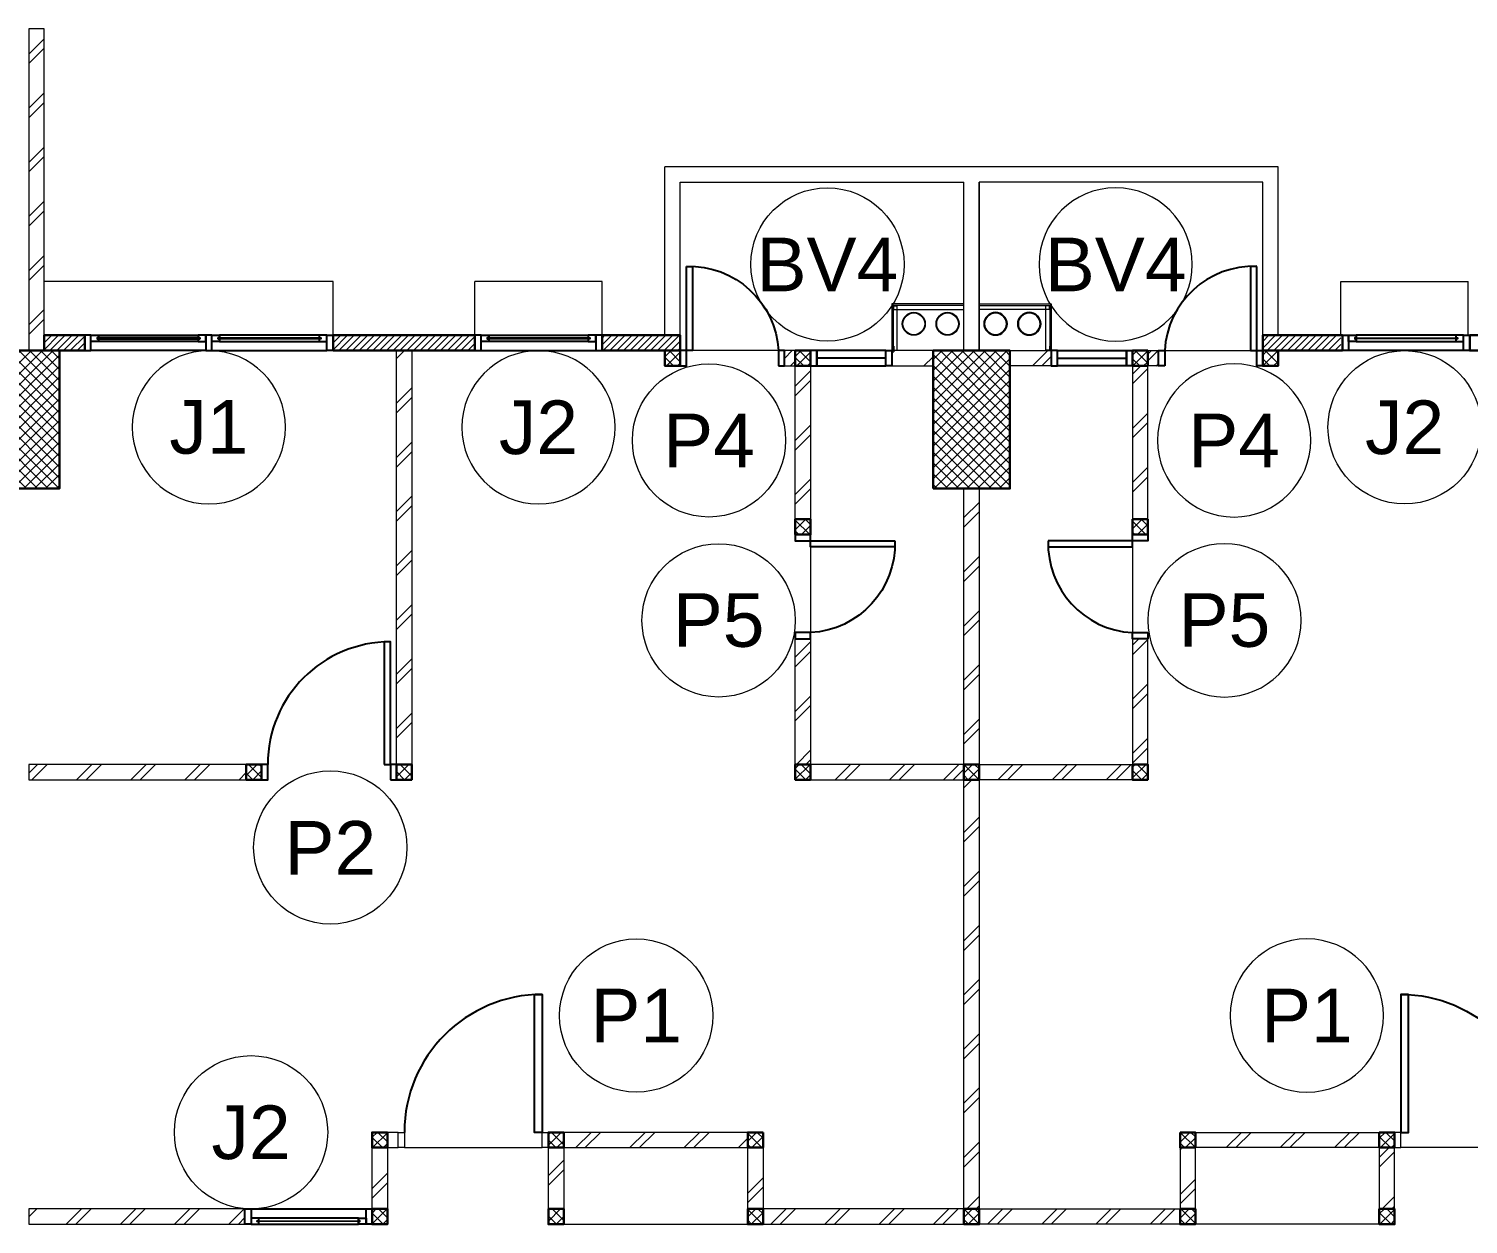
# Model space of a CAD drawing. Header units: millimetres. Extents: x -108 to 351, y -17 to 192.
# Drawn here: x 168.24 to 177.63, y 94.4 to 102.2 of the extents above; entities that cross this region are included whole.
import ezdxf
from ezdxf.enums import TextEntityAlignment as Align

# ---------------------------------------------------------------- set-up
doc = ezdxf.new("R2010")
doc.units = ezdxf.units.MM
for name, color, linetype, lineweight in [('ars', 11, 'Continuous', 0), ('KACA', 151, 'Continuous', 5), ('KOL', 1, 'Continuous', 30), ('KOLOM', 4, 'Continuous', 9), ('lan', 7, 'Continuous', 15), ('NOT', 7, 'Continuous', 20), ('tem', 5, 'Continuous', 20)]:
    doc.layers.add(name, color=color, linetype=linetype, lineweight=lineweight)
doc.layers.add('Kusen', color=30, linetype='Continuous')
doc.styles.add('S', font='simplex', dxfattribs={"width": 0.75})
doc.styles.get("Standard").update_dxf_attribs({"font": 'arial.ttf'})
pattern_1 = [(225, (-467.078732, 382.829584), (0.0220970869, -0.0220970869), [])]
pattern_2 = [(45, (18.6, 0.375), (-0.1767767, 0.1767767), []), (45, (18.6625, 0.375), (-0.1767767, 0.1767767), [])]
pattern_3 = [(45, (18.59984, 0.375), (-0.1767767, 0.1767767), []), (45, (18.66234, 0.375), (-0.1767767, 0.1767767), [])]
pattern_4 = [(45, (18.59984, 0.375), (-0.1767767, 0.1767767), []), (45, (18.66234, 0.375), (-0.1767767, 0.1767767), [])]
pattern_5 = [(45, (18.6, 0.37064), (-0.1767767, 0.1767767), []), (45, (18.6625, 0.37064), (-0.1767767, 0.1767767), [])]
pattern_6 = [(45, (18.59616, 0.37064), (-0.1767767, 0.1767767), []), (45, (18.65866, 0.37064), (-0.1767767, 0.1767767), [])]
pattern_7 = [(225, (23.57673, 55.45464), (0.06629126, -0.06629126), []), (225, (23.53254, 55.45464), (0.06629126, -0.06629126), [])]

# ---------------------------------------------------------------- blocks, each defined once
blk = doc.blocks.new('K 10.10')
at = {"layer": 'ars'}
h = blk.add_hatch(dxfattribs=at)
h.set_pattern_fill('_USER', color=256, scale=0.05, angle=45, double=1, pattern_type=0)
h.set_pattern_definition([(45, (0, 0), (-0.035355339, 0.035355339), []), (135, (0, 0), (-0.035355339, -0.035355339), [])])
h.paths.add_polyline_path([(1560.5383, 1380.4069), (1560.6383, 1380.4069), (1560.6383, 1380.5069), (1560.5383, 1380.5069)])
at = {"layer": 'KOL'}
blk.add_lwpolyline([(1560.5383, 1380.4069), (1560.6383, 1380.4069), (1560.6383, 1380.5069), (1560.5383, 1380.5069)], close=True, dxfattribs=at)
blk = doc.blocks.new('T. J1')
at = {"layer": 'Kusen'}
for p, q in [((-0.7188, 0.1), (-0.0688, 0.1)), ((0.7212, 0.1), (0.0712, 0.1)), ((-0.0188, 0), (-0.7688, 0)), ((-0.0688, 0.06), (-0.7188, 0.06)), ((0.0212, 0), (0.7712, 0)), ((0.0712, 0.06), (0.7212, 0.06))]:
    blk.add_line(p, q, dxfattribs=at)
for points in [[(-0.8088, 0), (-0.7688, 0), (-0.7688, 0.1), (-0.8088, 0.1)], [(-0.0188, 0), (0.0212, 0), (0.0212, 0.1), (-0.0188, 0.1)], [(0.8112, 0), (0.7712, 0), (0.7712, 0.1), (0.8112, 0.1)]]:
    blk.add_lwpolyline(points, close=True, dxfattribs=at)
for points in [[(-0.7188, 0.0775), (-0.7188, 0.06), (-0.7688, 0.06), (-0.7688, 0.1), (-0.7188, 0.1), (-0.7188, 0.0825), (-0.7288, 0.0825), (-0.7288, 0.0775), (-0.7188, 0.0775)], [(-0.0688, 0.0775), (-0.0688, 0.06), (-0.0188, 0.06), (-0.0188, 0.1), (-0.0688, 0.1), (-0.0688, 0.0825), (-0.0588, 0.0825), (-0.0588, 0.0775), (-0.0688, 0.0775)], [(0.0712, 0.0775), (0.0712, 0.06), (0.0212, 0.06), (0.0212, 0.1), (0.0712, 0.1), (0.0712, 0.0825), (0.0612, 0.0825), (0.0612, 0.0775), (0.0712, 0.0775)], [(0.7212, 0.0775), (0.7212, 0.06), (0.7712, 0.06), (0.7712, 0.1), (0.7212, 0.1), (0.7212, 0.0825), (0.7312, 0.0825), (0.7312, 0.0775), (0.7212, 0.0775)]]:
    blk.add_lwpolyline(points, dxfattribs=at)
at = {"layer": 'Kusen', "color": 141}
for points in [[(-0.7288, 0.0775), (-0.0588, 0.0775), (-0.0588, 0.0825), (-0.7288, 0.0825)], [(0.7312, 0.0775), (0.0612, 0.0775), (0.0612, 0.0825), (0.7312, 0.0825)]]:
    blk.add_lwpolyline(points, close=True, dxfattribs=at)
blk = doc.blocks.new('T. J2')
at = {"layer": 'KACA', "color": 141}
blk.add_lwpolyline([(-0.3792, 0.0775), (0.2908, 0.0775), (0.2908, 0.0825), (-0.3792, 0.0825)], close=True, dxfattribs=at)
at = {"layer": 'Kusen'}
for p, q in [((-0.3692, 0.1), (0.2808, 0.1)), ((-0.4192, 0), (0.3308, 0)), ((0.2808, 0.06), (-0.3692, 0.06))]:
    blk.add_line(p, q, dxfattribs=at)
for points in [[(-0.4592, 0), (-0.4192, 0), (-0.4192, 0.1), (-0.4592, 0.1)], [(0.3308, 0), (0.3708, 0), (0.3708, 0.1), (0.3308, 0.1)]]:
    blk.add_lwpolyline(points, close=True, dxfattribs=at)
for points in [[(-0.3692, 0.0775), (-0.3692, 0.06), (-0.4192, 0.06), (-0.4192, 0.1), (-0.3692, 0.1), (-0.3692, 0.0825), (-0.3792, 0.0825), (-0.3792, 0.0775), (-0.3692, 0.0775)], [(0.2808, 0.0775), (0.2808, 0.06), (0.3308, 0.06), (0.3308, 0.1), (0.2808, 0.1), (0.2808, 0.0825), (0.2908, 0.0825), (0.2908, 0.0775), (0.2808, 0.0775)]]:
    blk.add_lwpolyline(points, dxfattribs=at)
blk = doc.blocks.new('P.80')
at = {"layer": 'Kusen'}
for points in [[(-69.8094, -74.8368), (-69.7694, -74.8368), (-69.7694, -74.0368), (-69.8094, -74.0368)], [(-70.6094, -74.9368), (-70.5694, -74.9368), (-70.5694, -74.8368), (-70.6094, -74.8368)], [(-69.7694, -74.9368), (-69.7294, -74.9368), (-69.7294, -74.8368), (-69.7694, -74.8368)]]:
    blk.add_lwpolyline(points, close=True, dxfattribs=at)
blk.add_arc((-69.7694, -74.8368), 0.8, 90, 180, dxfattribs=at)
blk = doc.blocks.new('P.60')
at = {"layer": 'Kusen'}
for points in [[(1472.8348, 997.5354), (1472.8748, 997.5354), (1472.8748, 997.4354), (1472.8348, 997.4354)], [(1473.4748, 997.5354), (1473.5148, 997.5354), (1473.5148, 997.4354), (1473.4748, 997.4354)], [(1472.8748, 996.8854), (1472.9148, 996.8854), (1472.9148, 997.4354), (1472.8748, 997.4354)]]:
    blk.add_lwpolyline(points, close=True, dxfattribs=at)
blk.add_arc((1472.8948, 997.4658), 0.5808, 268.02661, 356.99428, dxfattribs=at)
blk = doc.blocks.new('BV')
at = {"layer": 'Kusen'}
for points in [[(-0.225, 0.1), (-0.265, 0.1), (-0.265, 0), (-0.225, 0)], [(-0.225, 0.1), (-0.265, 0.1), (-0.265, 0), (-0.225, 0)], [(0.225, 0.1), (-0.225, 0.1), (-0.225, 0), (0.225, 0)], [(0.225, 0.1), (0.265, 0.1), (0.265, 0), (0.225, 0)]]:
    blk.add_lwpolyline(points, close=True, dxfattribs=at)
at = {"layer": 'Kusen', "color": 141}
blk.add_lwpolyline([(0.225, 0.05), (-0.225, 0.05)], dxfattribs=at)
blk = doc.blocks.new("k2'")
at = {"layer": 'ars'}
h = blk.add_hatch(dxfattribs=at)
h.set_pattern_fill('_USER', color=256, scale=0.05, angle=45, double=1, pattern_type=0)
h.set_pattern_definition([(45, (0, -4.95), (-0.03535534, 0.03535534), []), (135, (0, -4.95), (-0.03535534, -0.03535534), [])])
h.paths.add_polyline_path([(-0.25, -0.45), (0.25, -0.45), (0.25, 0.45), (-0.25, 0.45)])
at = {"layer": 'KOL'}
blk.add_lwpolyline([(-0.25, -0.45), (0.25, -0.45), (0.25, 0.45), (-0.25, 0.45)], close=True, dxfattribs=at)
blk = doc.blocks.new('P-90')
at = {"layer": 'Kusen'}
blk.add_lwpolyline([(374.6908, -21.5979), (374.7408, -21.5979), (374.7408, -22.4979), (374.6908, -22.4979)], close=True, dxfattribs=at)
at = {"layer": 'Kusen', "lineweight": 9}
for points in [[(373.8008, -22.4979), (373.8408, -22.4979), (373.8408, -22.5979), (373.8008, -22.5979)], [(374.7408, -22.4979), (374.7808, -22.4979), (374.7808, -22.5979), (374.7408, -22.5979)]]:
    blk.add_lwpolyline(points, close=True, dxfattribs=at)
at = {"layer": 'Kusen'}
blk.add_arc((374.7408, -22.4979), 0.9, 90, 180, dxfattribs=at)
blk = doc.blocks.new('1-typikal-1a')
at = {"layer": 'ars'}
for points in [[(6.15, 0.4554), (5.68, 0.4554), (5.68, 0.15)], [(6.15, 0.4446), (5.6897, 0.4446), (5.6897, 0.15)], [(5.7151, 0.4446), (5.6897, 0.4446), (5.6897, 0.4191), (5.6921, 0.4191), (5.6921, 0.4433), (5.7151, 0.4433), (5.7151, 0.4446)], [(5.6897, 0.4191), (6.15, 0.4191)], [(5.7151, 0.1524), (5.7151, 0.4433)], [(5.7151, 0.15), (5.6897, 0.15), (5.6897, 0.1794), (5.6921, 0.1794), (5.6921, 0.1524), (5.7151, 0.1524), (5.7151, 0.15)]]:
    blk.add_lwpolyline(points, dxfattribs=at)
for centre, radius in [((5.8235, 0.325), 0.075), ((5.8235, 0.325), 0.071), ((6.0435, 0.325), 0.075), ((6.0435, 0.325), 0.071)]:
    blk.add_circle(centre, radius, dxfattribs=at)
at = {"layer": 'KOL'}
for points in [[(2.035, 0.15), (2.95, 0.15), (2.95, 0.25), (2.035, 0.25)], [(3.78, 0.15), (4.3, 0.15), (4.3, 0.25), (3.78, 0.25)]]:
    blk.add_lwpolyline(points, close=True, dxfattribs=at)
at = {"layer": 'lan'}
for p, q in [((4.2, 0.25), (4.2, 1.35)), ((4.2, 1.35), (6.2, 1.35)), ((4.3, 0.25), (4.3, 1.25)), ((4.3, 1.25), (6.15, 1.25)), ((6.15, 1.25), (6.15, 0.15)), ((4.94, 0.15), (4.38, 0.15)), ((5.15, -1.13), (5.15, -1.69)), ((2.5, -5.0505), (3.4, -5.0505)), ((3.5438, -5.55), (4.744, -5.55))]:
    blk.add_line(p, q, dxfattribs=at)
at = {"layer": 'tem', "ltscale": 2}
blk.add_lwpolyline([(2.5487, -2.55), (2.4487, -2.55), (2.4487, 0.15), (2.5487, 0.15)], close=True, dxfattribs=at)
at = {"layer": 'tem'}
for points in [[(4.98, 0.05), (5.05, 0.05), (5.05, 0.15), (4.98, 0.15)], [(5.68, 0.05), (5.95, 0.05), (5.95, 0.15), (5.68, 0.15)], [(5.05, -0.95), (5.05, 0.05), (5.15, 0.05), (5.15, -0.95)], [(5.05, -2.55), (5.05, -1.73), (5.15, -1.73), (5.15, -2.55)], [(0.05, -2.65), (1.4687, -2.65), (1.4687, -2.55), (0.05, -2.55)], [(5.15, -2.65), (6.15, -2.65), (6.15, -2.55), (5.15, -2.55)], [(2.39, -5.0505), (2.46, -5.0505), (2.46, -4.9505), (2.39, -4.9505)], [(3.54, -5.0505), (4.74, -5.0505), (4.74, -4.9505), (3.54, -4.9505)], [(2.29, -5.45), (2.29, -5.0505), (2.39, -5.0505), (2.39, -5.45)], [(3.44, -5.45), (3.44, -5.0505), (3.54, -5.0505), (3.54, -5.45)], [(4.74, -5.45), (4.74, -5.0505), (4.84, -5.0505), (4.84, -5.45)], [(0.05, -5.55), (1.46, -5.55), (1.46, -5.45), (0.05, -5.45)], [(4.84, -5.55), (6.15, -5.55), (6.15, -5.45), (4.84, -5.45)]]:
    blk.add_lwpolyline(points, close=True, dxfattribs=at)
blk.add_blockref('BV', (5.415, 0.05))
at = {"layer": 'KOLOM', "extrusion": (0, 0, -1), "xscale": -1, "zscale": -1, "rotation": 180}
for p in [(-1564.8383, 1380.5569), (-1565.6883, 1380.5569), (-1565.6883, 1379.4569), (-1562.107, 1377.8569), (-1563.087, 1377.8569), (-1565.6883, 1377.8569), (-1562.9283, 1375.4564), (-1564.0783, 1375.4564), (-1565.3783, 1375.4564), (-1562.9283, 1374.9569), (-1564.0783, 1374.9569), (-1565.3783, 1374.9569)]:
    blk.add_blockref('K 10.10', p, dxfattribs=at)
at = {"layer": 'Kusen', "xscale": -1}
for name, p, rotation in [('P.60', (-1468.5348, 997.5854), 180), ('P.60', (1002.5854, 1471.7848), 90), ('T. J2', (1.9192, -5.45), 180)]:
    blk.add_blockref(name, p, dxfattribs=dict(at, rotation=rotation))
at = {"layer": 'Kusen'}
for name, p in [('T. J1', (1.2239, 0.15)), ('T. J2', (3.4092, 0.15)), ('P.80', (72.178, 72.2868)), ('P-90', (-371.3408, 17.5474))]:
    blk.add_blockref(name, p, dxfattribs=at)
blk = doc.blocks.new('3-typikal-1a')
at = {"layer": 'lan'}
blk.add_blockref('1-typikal-1a', (0, 0), dxfattribs=at)
blk = doc.blocks.new('LANTAI 3-15')
at = {"layer": 'ars'}
h = blk.add_hatch(dxfattribs=at)
h.set_pattern_fill('TEMBOK', color=256, scale=0.25)
h.set_pattern_definition([(45, (36.19984, -35.315), (-0.1767767, 0.1767767), []), (45, (36.26234, -35.315), (-0.1767767, 0.1767767), [])])
h.paths.add_polyline_path([(43.45, 13.25), (43.55, 13.25), (43.55, 15.35), (43.45, 15.35)])
h = blk.add_hatch(dxfattribs=at)
h.set_pattern_fill('ANSI31', color=256, scale=0.25, angle=180, style=0)
h.set_pattern_definition([(225, (-467.063732, 382.829584), (0.0220970869, -0.0220970869), [])])
h.paths.add_polyline_path([(43.55, 13.25), (43.815, 13.25), (43.815, 13.35), (43.55, 13.35)])
h = blk.add_hatch(dxfattribs=at)
h.set_pattern_fill('ANSI31', color=256, scale=0.25, angle=180, style=0)
h.set_pattern_definition(pattern_1)
h.paths.add_polyline_path([(45.435, 13.25), (46.36, 13.25), (46.36, 13.35), (45.435, 13.35)])
h = blk.add_hatch(dxfattribs=at)
h.set_pattern_fill('ANSI31', color=256, scale=0.25, angle=180, style=0)
h.set_pattern_definition(pattern_1)
h.paths.add_polyline_path([(47.19, 13.25), (47.7, 13.25), (47.7, 13.35), (47.19, 13.35)])
h = blk.add_hatch(dxfattribs=at)
h.set_pattern_fill('ANSI31', color=256, scale=0.25, angle=180, style=0)
h.set_pattern_definition(pattern_1)
h.paths.add_polyline_path([(52.01, 13.25), (51.5, 13.25), (51.5, 13.35), (52.01, 13.35)])
h = blk.add_hatch(dxfattribs=at)
h.set_pattern_fill('TEMBOK', color=256, scale=0.25)
h.set_pattern_definition([(45, (21.09865, 1.475), (-0.1767767, 0.1767767), []), (45, (21.16115, 1.475), (-0.1767767, 0.1767767), [])])
h.paths.add_polyline_path([(45.9486, 10.55), (45.8486, 10.55), (45.8486, 13.25), (45.9486, 13.25)])
h = blk.add_hatch(dxfattribs=at)
h.set_pattern_fill('ANSI32', color=256, scale=0.25, angle=180, style=0, double=1)
h.set_pattern_definition(pattern_7)
h.paths.add_polyline_path([(48.38, 13.15), (48.45, 13.15), (48.45, 13.25), (48.38, 13.25)])
h = blk.add_hatch(dxfattribs=at)
h.set_pattern_fill('TEMBOK', color=256, scale=0.25)
h.set_pattern_definition(pattern_2)
h.paths.add_polyline_path([(49.08, 13.15), (49.35, 13.15), (49.35, 13.25), (49.08, 13.25)])
h = blk.add_hatch(dxfattribs=at)
h.set_pattern_fill('TEMBOK', color=256, scale=0.25)
h.set_pattern_definition(pattern_2)
h.paths.add_polyline_path([(50.12, 13.15), (49.85, 13.15), (49.85, 13.25), (50.12, 13.25)])
h = blk.add_hatch(dxfattribs=at)
h.set_pattern_fill('ANSI32', color=256, scale=0.25, angle=180, style=0, double=1)
h.set_pattern_definition(pattern_7)
h.paths.add_polyline_path([(50.82, 13.15), (50.75, 13.15), (50.75, 13.25), (50.82, 13.25)])
h = blk.add_hatch(dxfattribs=at)
h.set_pattern_fill('TEMBOK', color=256, scale=0.25)
h.set_pattern_definition(pattern_4)
h.paths.add_polyline_path([(48.45, 12.15), (48.45, 13.15), (48.55, 13.15), (48.55, 12.15)])
h = blk.add_hatch(dxfattribs=at)
h.set_pattern_fill('TEMBOK', color=256, scale=0.25)
h.set_pattern_definition(pattern_4)
h.paths.add_polyline_path([(50.75, 12.15), (50.75, 13.15), (50.65, 13.15), (50.65, 12.15)])
h = blk.add_hatch(dxfattribs=at)
h.set_pattern_fill('TEMBOK', color=256, scale=0.25)
h.set_pattern_definition([(45, (24.8, 0.375), (-0.1767767, 0.1767767), []), (45, (24.8625, 0.375), (-0.1767767, 0.1767767), [])])
h.paths.add_polyline_path([(49.55, 10.55), (49.65, 10.55), (49.65, 12.35), (49.55, 12.35)])
h = blk.add_hatch(dxfattribs=at)
h.set_pattern_fill('TEMBOK', color=256, scale=0.25)
h.set_pattern_definition(pattern_3)
h.paths.add_polyline_path([(48.45, 10.55), (48.45, 11.37), (48.55, 11.37), (48.55, 10.55)])
h = blk.add_hatch(dxfattribs=at)
h.set_pattern_fill('TEMBOK', color=256, scale=0.25)
h.set_pattern_definition(pattern_3)
h.paths.add_polyline_path([(50.75, 10.55), (50.75, 11.37), (50.65, 11.37), (50.65, 10.55)])
h = blk.add_hatch(dxfattribs=at)
h.set_pattern_fill('TEMBOK', color=256, scale=0.25)
h.set_pattern_definition(pattern_2)
h.paths.add_polyline_path([(43.45, 10.45), (44.8687, 10.45), (44.8687, 10.55), (43.45, 10.55)])
h = blk.add_hatch(dxfattribs=at)
h.set_pattern_fill('TEMBOK', color=256, scale=0.25)
h.set_pattern_definition(pattern_2)
h.paths.add_polyline_path([(48.55, 10.45), (49.55, 10.45), (49.55, 10.55), (48.55, 10.55)])
h = blk.add_hatch(dxfattribs=at)
h.set_pattern_fill('TEMBOK', color=256, scale=0.25)
h.set_pattern_definition(pattern_2)
h.paths.add_polyline_path([(50.65, 10.45), (49.65, 10.45), (49.65, 10.55), (50.65, 10.55)])
h = blk.add_hatch(dxfattribs=at)
h.set_pattern_fill('TEMBOK', color=256, scale=0.25)
h.set_pattern_definition([(45, (24.8, -1.325), (-0.1767767, 0.1767767), []), (45, (24.8625, -1.325), (-0.1767767, 0.1767767), [])])
h.paths.add_polyline_path([(49.55, 7.65), (49.65, 7.65), (49.65, 10.45), (49.55, 10.45)])
h = blk.add_hatch(dxfattribs=at)
h.set_pattern_fill('TEMBOK', color=256, scale=0.25)
h.set_pattern_definition(pattern_5)
h.paths.add_polyline_path([(45.79, 8.0495), (45.86, 8.0495), (45.86, 8.1495), (45.79, 8.1495)])
h = blk.add_hatch(dxfattribs=at)
h.set_pattern_fill('TEMBOK', color=256, scale=0.25)
h.set_pattern_definition(pattern_6)
h.paths.add_polyline_path([(46.94, 8.0495), (48.14, 8.0495), (48.14, 8.1495), (46.94, 8.1495)])
h = blk.add_hatch(dxfattribs=at)
h.set_pattern_fill('TEMBOK', color=256, scale=0.25)
h.set_pattern_definition(pattern_6)
h.paths.add_polyline_path([(52.26, 8.0495), (51.06, 8.0495), (51.06, 8.1495), (52.26, 8.1495)])
h = blk.add_hatch(dxfattribs=at)
h.set_pattern_fill('TEMBOK', color=256, scale=0.25)
h.set_pattern_definition([(45, (18.59616, 0.37064), (-0.1767767, 0.1767767), []), (45, (18.65866, 0.37064), (-0.1767767, 0.1767767), [])])
h.paths.add_polyline_path([(45.69, 7.65), (45.69, 8.0495), (45.79, 8.0495), (45.79, 7.65)])
h = blk.add_hatch(dxfattribs=at)
h.set_pattern_fill('TEMBOK', color=256, scale=0.25)
h.set_pattern_definition(pattern_5)
h.paths.add_polyline_path([(46.84, 7.65), (46.84, 8.0495), (46.94, 8.0495), (46.94, 7.65)])
h = blk.add_hatch(dxfattribs=at)
h.set_pattern_fill('TEMBOK', color=256, scale=0.25)
h.set_pattern_definition(pattern_5)
h.paths.add_polyline_path([(48.14, 7.65), (48.14, 8.0495), (48.24, 8.0495), (48.24, 7.65)])
h = blk.add_hatch(dxfattribs=at)
h.set_pattern_fill('TEMBOK', color=256, scale=0.25)
h.set_pattern_definition(pattern_5)
h.paths.add_polyline_path([(51.06, 7.65), (51.06, 8.0495), (50.96, 8.0495), (50.96, 7.65)])
h = blk.add_hatch(dxfattribs=at)
h.set_pattern_fill('TEMBOK', color=256, scale=0.25)
h.set_pattern_definition(pattern_5)
h.paths.add_polyline_path([(52.36, 7.65), (52.36, 8.0495), (52.26, 8.0495), (52.26, 7.65)])
h = blk.add_hatch(dxfattribs=at)
h.set_pattern_fill('TEMBOK', color=256, scale=0.25)
h.set_pattern_definition(pattern_5)
h.paths.add_polyline_path([(43.45, 7.55), (44.86, 7.55), (44.86, 7.65), (43.45, 7.65)])
h = blk.add_hatch(dxfattribs=at)
h.set_pattern_fill('TEMBOK', color=256, scale=0.25)
h.set_pattern_definition(pattern_5)
h.paths.add_polyline_path([(48.24, 7.55), (49.55, 7.55), (49.55, 7.65), (48.24, 7.65)])
h = blk.add_hatch(dxfattribs=at)
h.set_pattern_fill('TEMBOK', color=256, scale=0.25)
h.set_pattern_definition(pattern_5)
h.paths.add_polyline_path([(50.96, 7.55), (49.65, 7.55), (49.65, 7.65), (50.96, 7.65)])
for points in [[(49.55, 13.5554), (49.08, 13.5554), (49.08, 13.25)], [(49.55, 13.5446), (49.0897, 13.5446), (49.0897, 13.25)], [(49.1151, 13.5446), (49.0897, 13.5446), (49.0897, 13.5191), (49.0921, 13.5191), (49.0921, 13.5433), (49.1151, 13.5433), (49.1151, 13.5446)], [(49.1151, 13.2524), (49.1151, 13.5433)], [(49.65, 13.5554), (50.12, 13.5554), (50.12, 13.25)], [(49.65, 13.5446), (50.1103, 13.5446), (50.1103, 13.25)], [(50.0849, 13.5446), (50.1103, 13.5446), (50.1103, 13.5191), (50.1079, 13.5191), (50.1079, 13.5433), (50.0849, 13.5433), (50.0849, 13.5446)], [(50.0849, 13.2524), (50.0849, 13.5433)], [(49.0897, 13.5191), (49.55, 13.5191)], [(50.1103, 13.5191), (49.65, 13.5191)], [(49.1151, 13.25), (49.0897, 13.25), (49.0897, 13.2794), (49.0921, 13.2794), (49.0921, 13.2524), (49.1151, 13.2524), (49.1151, 13.25)], [(50.0849, 13.25), (50.1103, 13.25), (50.1103, 13.2794), (50.1079, 13.2794), (50.1079, 13.2524), (50.0849, 13.2524), (50.0849, 13.25)]]:
    blk.add_lwpolyline(points, dxfattribs=at)
for centre, radius in [((49.2235, 13.425), 0.075), ((49.2235, 13.425), 0.071), ((49.4435, 13.425), 0.075), ((49.4435, 13.425), 0.071), ((49.7565, 13.425), 0.075), ((49.7565, 13.425), 0.071), ((49.9765, 13.425), 0.075), ((49.9765, 13.425), 0.071)]:
    blk.add_circle(centre, radius, dxfattribs=at)
at = {"layer": 'KOL'}
for points in [[(43.55, 13.25), (43.815, 13.25), (43.815, 13.35), (43.55, 13.35)], [(45.435, 13.25), (46.36, 13.25), (46.36, 13.35), (45.435, 13.35)], [(47.19, 13.25), (47.7, 13.25), (47.7, 13.35), (47.19, 13.35)]]:
    blk.add_lwpolyline(points, close=True, dxfattribs=at)
at = {"layer": 'KOLOM'}
blk.add_lwpolyline([(44.9687, 10.55), (44.9687, 10.45), (44.8689, 10.45), (44.8689, 10.55)], close=True, dxfattribs=at)
at = {"layer": 'lan'}
for p, q in [((51.6, 14.45), (47.6, 14.45)), ((47.6, 13.35), (47.6, 14.45)), ((51.6, 13.35), (51.6, 14.45)), ((47.7, 13.35), (47.7, 14.35)), ((47.7, 14.35), (49.55, 14.35)), ((49.55, 13.25), (49.55, 14.35)), ((51.5, 14.35), (49.65, 14.35)), ((49.65, 13.25), (49.65, 14.35)), ((51.5, 13.35), (51.5, 14.35)), ((45.435, 13.7), (43.55, 13.7)), ((45.435, 13.35), (45.435, 13.7)), ((47.19, 13.7), (46.36, 13.7)), ((46.36, 13.35), (46.36, 13.7)), ((47.19, 13.35), (47.19, 13.7)), ((52.01, 13.35), (52.01, 13.7)), ((52.01, 13.7), (52.84, 13.7)), ((52.84, 13.35), (52.84, 13.7)), ((48.34, 13.25), (47.78, 13.25)), ((48.55, 11.97), (48.55, 11.41)), ((45.9, 8.0495), (46.8, 8.0495)), ((46.9438, 7.55), (48.144, 7.55))]:
    blk.add_line(p, q, dxfattribs=at)
at = {"layer": 'tem'}
for points in [[(43.55, 13.25), (43.55, 15.35), (43.45, 15.35), (43.45, 13.25)], [(48.38, 13.15), (48.45, 13.15), (48.45, 13.25), (48.38, 13.25)], [(49.08, 13.15), (49.35, 13.15), (49.35, 13.25), (49.08, 13.25)], [(48.45, 12.15), (48.45, 13.15), (48.55, 13.15), (48.55, 12.15)], [(48.45, 10.55), (48.45, 11.37), (48.55, 11.37), (48.55, 10.55)], [(43.45, 10.45), (44.8687, 10.45), (44.8687, 10.55), (43.45, 10.55)], [(48.55, 10.45), (49.55, 10.45), (49.55, 10.55), (48.55, 10.55)], [(45.79, 8.0495), (45.86, 8.0495), (45.86, 8.1495), (45.79, 8.1495)], [(46.94, 8.0495), (48.14, 8.0495), (48.14, 8.1495), (46.94, 8.1495)], [(45.69, 7.65), (45.69, 8.0495), (45.79, 8.0495), (45.79, 7.65)], [(46.84, 7.65), (46.84, 8.0495), (46.94, 8.0495), (46.94, 7.65)], [(48.14, 7.65), (48.14, 8.0495), (48.24, 8.0495), (48.24, 7.65)], [(43.45, 7.55), (44.86, 7.55), (44.86, 7.65), (43.45, 7.65)], [(48.24, 7.55), (49.55, 7.55), (49.55, 7.65), (48.24, 7.65)]]:
    blk.add_lwpolyline(points, close=True, dxfattribs=at)
at = {"layer": 'tem', "ltscale": 2}
for points in [[(45.9486, 10.55), (45.8486, 10.55), (45.8486, 13.25), (45.9486, 13.25)], [(49.65, 10.55), (49.55, 10.55), (49.55, 12.35), (49.65, 12.35)], [(49.65, 7.65), (49.55, 7.65), (49.55, 10.45), (49.65, 10.45)]]:
    blk.add_lwpolyline(points, close=True, dxfattribs=at)
blk.add_blockref('BV', (48.815, 13.15))
at = {"layer": 'KOL'}
for p in [(43.4, 12.8), (49.6, 12.8)]:
    blk.add_blockref("k2'", p, dxfattribs=at)
at = {"layer": 'KOLOM', "extrusion": (0, 0, -1), "xscale": -1, "zscale": -1, "rotation": 180}
for p in [(-1608.2383, 1393.6569), (-1609.0883, 1393.6569), (-1609.0883, 1392.5569), (-1605.507, 1390.9569), (-1606.487, 1390.9569), (-1609.0883, 1390.9569), (-1610.1883, 1390.9569), (-1606.3283, 1388.5564), (-1607.4783, 1388.5564), (-1608.7783, 1388.5564), (-1606.3283, 1388.0569), (-1607.4783, 1388.0569), (-1608.7783, 1388.0569), (-1610.1883, 1388.0569)]:
    blk.add_blockref('K 10.10', p, dxfattribs=at)
at = {"layer": 'Kusen', "xscale": -1}
for name, p, rotation in [('P.60', (-1425.1348, 1010.6854), 180), ('P.60', (1045.9854, 1484.8848), 90), ('T. J2', (45.3192, 7.65), 180)]:
    blk.add_blockref(name, p, dxfattribs=dict(at, rotation=rotation))
at = {"layer": 'Kusen'}
for name, p in [('T. J1', (44.6238, 13.25)), ('T. J2', (46.8192, 13.25)), ('P.80', (115.578, 85.3868)), ('P-90', (-327.9408, 30.6474))]:
    blk.add_blockref(name, p, dxfattribs=at)
at = {"layer": 'lan', "xscale": -1}
blk.add_blockref('3-typikal-1a', (55.8, 13.1), dxfattribs=at)
blk = doc.blocks.new('NAV')
blk.add_circle((0, -0.4), 0.4)
at = {"style": 'S', "width": 0.75, "flags": 4}
blk.add_attdef('AV', text='', height=0.3, dxfattribs=at).set_placement((0, -0.4), align=Align.MIDDLE)

msp = doc.modelspace()

# ---------------------------------------------------------------- block references
at = {"layer": 'lan'}
msp.add_blockref('LANTAI 3-15', (124.79422, 86.84737), dxfattribs=at)
at = {"layer": 'NOT'}
ref = msp.add_blockref('NAV', (173.45407, 100.15952), dxfattribs=dict(at, xscale=1.25, yscale=1.25, zscale=1.25, rotation=180))
ref.add_attrib('AV', 'BV4', dxfattribs={"layer": '0', "height": 0.35, "flags": 4}).set_placement((173.45407, 100.65952), align=Align.MIDDLE)
ref = msp.add_blockref('NAV', (175.33436, 100.15952), dxfattribs=dict(at, xscale=-1.25, yscale=1.25, zscale=1.25, rotation=180))
ref.add_attrib('AV', 'BV4', dxfattribs={"layer": '0', "height": 0.35, "flags": 4}).set_placement((175.33436, 100.65952), align=Align.MIDDLE)
ref = msp.add_blockref('NAV', (169.41922, 100.09737), dxfattribs=dict(at, xscale=-1.25, yscale=1.25, zscale=1.25))
ref.add_attrib('AV', 'J1', dxfattribs={"layer": '0', "height": 0.35, "flags": 4}).set_placement((169.41922, 99.59737), align=Align.MIDDLE)
ref = msp.add_blockref('NAV', (171.56922, 100.09737), dxfattribs=dict(at, xscale=-1.25, yscale=1.25, zscale=1.25))
ref.add_attrib('AV', 'J2', dxfattribs={"layer": '0', "height": 0.35, "flags": 4}).set_placement((171.56922, 99.59737), align=Align.MIDDLE)
ref = msp.add_blockref('NAV', (172.68148, 99.01151), dxfattribs=dict(at, xscale=1.25, yscale=1.25, zscale=1.25, rotation=180))
ref.add_attrib('AV', 'P4', dxfattribs={"layer": '0', "height": 0.35, "flags": 4}).set_placement((172.68148, 99.51151), align=Align.MIDDLE)
ref = msp.add_blockref('NAV', (176.10696, 99.01151), dxfattribs=dict(at, xscale=-1.25, yscale=1.25, zscale=1.25, rotation=180))
ref.add_attrib('AV', 'P4', dxfattribs={"layer": '0', "height": 0.35, "flags": 4}).set_placement((176.10696, 99.51151), align=Align.MIDDLE)
ref = msp.add_blockref('NAV', (177.21922, 100.09737), dxfattribs=dict(at, xscale=1.25, yscale=1.25, zscale=1.25))
ref.add_attrib('AV', 'J2', dxfattribs={"layer": '0', "height": 0.35, "flags": 4}).set_placement((177.21922, 99.59737), align=Align.MIDDLE)
ref = msp.add_blockref('NAV', (172.74422, 97.83737), dxfattribs=dict(at, xscale=1.25, yscale=1.25, zscale=1.25, rotation=180))
ref.add_attrib('AV', 'P5', dxfattribs={"layer": '0', "height": 0.35, "flags": 4}).set_placement((172.74422, 98.33737), align=Align.MIDDLE)
ref = msp.add_blockref('NAV', (176.04422, 97.83737), dxfattribs=dict(at, xscale=-1.25, yscale=1.25, zscale=1.25, rotation=180))
ref.add_attrib('AV', 'P5', dxfattribs={"layer": '0', "height": 0.35, "flags": 4}).set_placement((176.04422, 98.33737), align=Align.MIDDLE)
ref = msp.add_blockref('NAV', (170.21115, 96.35564), dxfattribs=dict(at, xscale=1.25, yscale=1.25, zscale=1.25, rotation=180))
ref.add_attrib('AV', 'P2', dxfattribs={"layer": '0', "height": 0.35, "flags": 4}).set_placement((170.21115, 96.85564), align=Align.MIDDLE)
ref = msp.add_blockref('NAV', (172.20678, 95.25883), dxfattribs=dict(at, xscale=1.25, yscale=1.25, zscale=1.25, rotation=180))
ref.add_attrib('AV', 'P1', dxfattribs={"layer": '0', "height": 0.35, "flags": 4}).set_placement((172.20678, 95.75883), align=Align.MIDDLE)
ref = msp.add_blockref('NAV', (176.58166, 95.25883), dxfattribs=dict(at, xscale=-1.25, yscale=1.25, zscale=1.25, rotation=180))
ref.add_attrib('AV', 'P1', dxfattribs={"layer": '0', "height": 0.35, "flags": 4}).set_placement((176.58166, 95.75883), align=Align.MIDDLE)
ref = msp.add_blockref('NAV', (169.69422, 94.49737), dxfattribs=dict(at, xscale=1.25, yscale=1.25, zscale=1.25, rotation=180))
ref.add_attrib('AV', 'J2', dxfattribs={"layer": '0', "height": 0.35, "flags": 4}).set_placement((169.69422, 94.99737), align=Align.MIDDLE)

doc.saveas('drawing.dxf')
